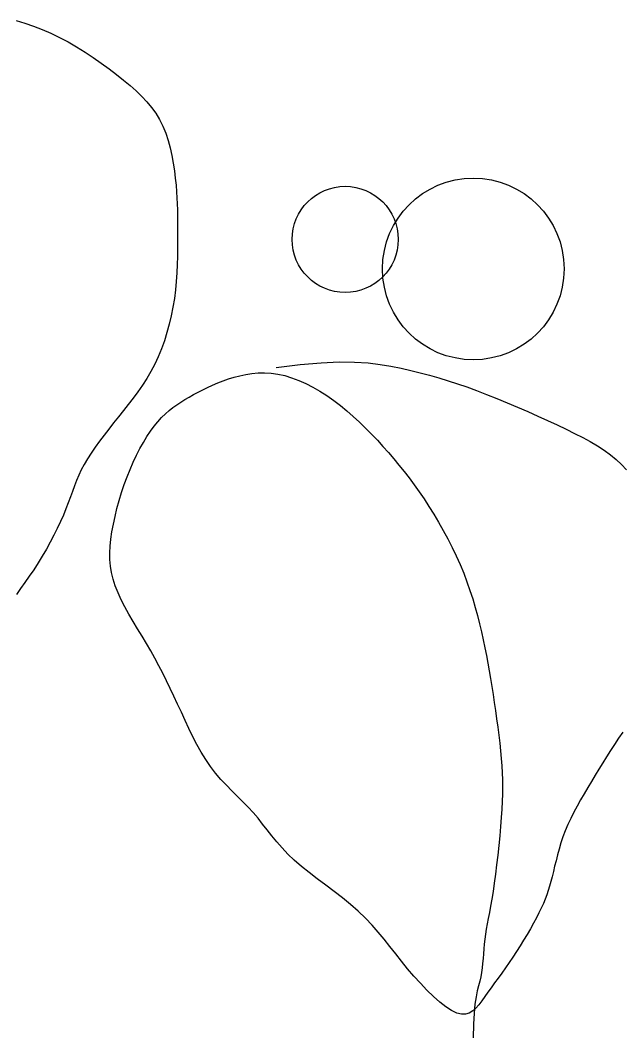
# Model space of a CAD drawing. Header units: millimetres. Extents: x 21129 to 2803301, y -510327 to 166837.
# Drawn here: x 261551 to 262274, y -114386 to -113164 of the extents above; entities that cross this region are included whole.
import ezdxf

# ---------------------------------------------------------------- set-up
doc = ezdxf.new("R2010")
doc.units = ezdxf.units.MM
doc.layers.add('....13_TNT_F_TREE', color=76, linetype='Continuous', transparency=0.5)

# ---------------------------------------------------------------- blocks, each defined once
blk = doc.blocks.new('mb-cay30')
for p, q in [((-85.83, 58.53), (-80.65, 56.83)), ((-80.65, 56.83), (-75.46, 55)), ((-75.46, 55), (-70.28, 52.99)), ((-70.28, 52.99), (-65.09, 50.78)), ((-65.09, 50.78), (-59.9, 48.32)), ((-59.9, 48.32), (-54.72, 45.6)), ((-54.72, 45.6), (-49.58, 42.65)), ((-49.58, 42.65), (-44.5, 39.51)), ((-44.5, 39.51), (-39.53, 36.23)), ((-39.53, 36.23), (-34.7, 32.86)), ((-34.7, 32.86), (-30.04, 29.44)), ((-30.04, 29.44), (-25.59, 26.03)), ((-25.59, 26.03), (-21.38, 22.66)), ((-21.38, 22.66), (-17.44, 19.37)), ((-17.44, 19.37), (-13.79, 16.12)), ((-13.79, 16.12), (-10.41, 12.87)), ((-10.41, 12.87), (-7.3, 9.58)), ((-7.3, 9.58), (-4.48, 6.2)), ((-4.48, 6.2), (-1.93, 2.67)), ((-1.93, 2.67), (0.34, -1.04)), ((0.34, -1.04), (2.33, -4.98)), ((2.33, -4.98), (4.04, -9.17)), ((4.04, -9.17), (5.51, -13.58)), ((5.51, -13.58), (6.74, -18.13)), ((6.74, -18.13), (7.76, -22.74)), ((7.76, -22.74), (8.6, -27.35)), ((8.6, -27.35), (9.27, -31.9)), ((9.27, -31.9), (9.81, -36.31)), ((9.81, -36.31), (10.23, -40.51)), ((10.23, -40.51), (10.56, -44.45)), ((10.56, -44.45), (10.8, -48.18)), ((10.8, -48.18), (10.98, -51.78)), ((10.98, -51.78), (11.09, -55.31)), ((11.09, -55.31), (11.17, -58.84)), ((11.17, -58.84), (11.2, -62.43)), ((11.2, -62.43), (11.22, -66.17)), ((11.22, -66.17), (11.22, -70.11)), ((11.22, -70.11), (11.21, -74.32)), ((11.19, -78.76), (11.11, -83.42)), ((11.21, -74.32), (11.19, -78.76)), ((11.11, -83.42), (10.97, -88.25)), ((10.97, -88.25), (10.74, -93.22)), ((10.74, -93.22), (10.38, -98.29)), ((9.89, -103.43), (9.24, -108.6)), ((10.38, -98.29), (9.89, -103.43)), ((9.24, -108.6), (8.41, -113.78)), ((8.41, -113.78), (7.39, -118.94)), ((7.39, -118.94), (6.19, -124.04)), ((6.19, -124.04), (4.8, -129.08)), ((3.22, -134.03), (1.46, -138.86)), ((4.8, -129.08), (3.22, -134.03)), ((1.46, -138.86), (-0.48, -143.55)), ((-0.48, -143.55), (-2.61, -148.08)), ((97.49, -147.15), (108.3, -146.7)), ((108.3, -146.7), (117.65, -146.79)), ((-4.92, -152.43), (-7.4, -156.63)), ((-2.61, -148.08), (-4.92, -152.43)), ((70.48, -150.06), (84.97, -148.24)), ((84.97, -148.24), (97.49, -147.15)), ((117.65, -146.79), (125.8, -147.31)), ((125.8, -147.31), (132.99, -148.18)), ((132.99, -148.18), (139.5, -149.29)), ((139.5, -149.29), (145.56, -150.55)), ((145.56, -150.55), (151.4, -151.87)), ((151.4, -151.87), (157.1, -153.26)), ((-7.4, -156.63), (-10.01, -160.68)), ((35.36, -159.35), (38.55, -158.12)), ((38.55, -158.12), (41.84, -156.96)), ((41.84, -156.96), (45.22, -155.91)), ((45.22, -155.91), (48.69, -154.98)), ((48.69, -154.98), (52.26, -154.21)), ((52.26, -154.21), (55.92, -153.63)), ((55.92, -153.63), (59.67, -153.29)), ((59.67, -153.29), (63.51, -153.22)), ((63.51, -153.22), (67.44, -153.44)), ((67.44, -153.44), (71.47, -154)), ((71.47, -154), (75.59, -154.93)), ((75.59, -154.93), (79.78, -156.19)), ((79.78, -156.19), (84.01, -157.79)), ((84.01, -157.79), (88.27, -159.68)), ((157.1, -153.26), (162.71, -154.72)), ((162.71, -154.72), (168.28, -156.29)), ((168.28, -156.29), (173.84, -157.97)), ((173.84, -157.97), (179.45, -159.78)), ((-12.74, -164.61), (-15.56, -168.46)), ((-10.01, -160.68), (-12.74, -164.61)), ((20.77, -166.34), (23.5, -164.88)), ((23.5, -164.88), (26.33, -163.43)), ((26.33, -163.43), (29.24, -162.02)), ((29.24, -162.02), (32.25, -160.66)), ((32.25, -160.66), (35.36, -159.35)), ((88.27, -159.68), (92.52, -161.85)), ((92.52, -161.85), (96.75, -164.27)), ((96.75, -164.27), (100.94, -166.93)), ((179.45, -159.78), (185.15, -161.74)), ((185.15, -161.74), (191, -163.87)), ((191, -163.87), (197.01, -166.18)), ((-15.56, -168.46), (-18.45, -172.23)), ((10.72, -172.42), (13.12, -170.83)), ((13.12, -170.83), (15.58, -169.31)), ((15.58, -169.31), (18.13, -167.82)), ((18.13, -167.82), (20.77, -166.34)), ((100.94, -166.93), (105.06, -169.79)), ((105.06, -169.79), (109.09, -172.84)), ((197.01, -166.18), (203.14, -168.64)), ((203.14, -168.64), (209.35, -171.21)), ((-21.38, -175.96), (-24.34, -179.66)), ((-18.45, -172.23), (-21.38, -175.96)), ((3.82, -177.95), (6.08, -175.95)), ((6.08, -175.95), (8.38, -174.11)), ((8.38, -174.11), (10.72, -172.42)), ((109.09, -172.84), (113.02, -176.06)), ((113.02, -176.06), (116.86, -179.41)), ((209.35, -171.21), (215.57, -173.87)), ((215.57, -173.87), (221.74, -176.57)), ((221.74, -176.57), (227.81, -179.28)), ((-27.3, -183.36), (-30.22, -187.05)), ((-24.34, -179.66), (-27.3, -183.36)), ((-2.86, -185.35), (-0.64, -182.63)), ((-0.64, -182.63), (1.59, -180.17)), ((1.59, -180.17), (3.82, -177.95)), ((116.86, -179.41), (120.62, -182.87)), ((120.62, -182.87), (124.27, -186.43)), ((227.81, -179.28), (233.71, -181.97)), ((233.71, -181.97), (239.4, -184.6)), ((-30.22, -187.05), (-33.08, -190.72)), ((-7.25, -191.59), (-5.07, -188.35)), ((-5.07, -188.35), (-2.86, -185.35)), ((124.27, -186.43), (127.84, -190.06)), ((239.4, -184.6), (244.81, -187.15)), ((244.81, -187.15), (249.95, -189.64)), ((-35.83, -194.35), (-38.44, -197.93)), ((-33.08, -190.72), (-35.83, -194.35)), ((-11.51, -198.81), (-9.4, -195.09)), ((-9.4, -195.09), (-7.25, -191.59)), ((127.84, -190.06), (131.31, -193.73)), ((131.31, -193.73), (134.69, -197.43)), ((249.95, -189.64), (254.82, -192.11)), ((254.82, -192.11), (259.4, -194.59)), ((259.4, -194.59), (263.71, -197.12)), ((-40.87, -201.45), (-43.1, -204.91)), ((-38.44, -197.93), (-40.87, -201.45)), ((-13.55, -202.75), (-11.51, -198.81)), ((134.69, -197.43), (137.98, -201.13)), ((137.98, -201.13), (141.19, -204.86)), ((263.71, -197.12), (267.73, -199.73)), ((267.73, -199.73), (271.48, -202.45)), ((-43.1, -204.91), (-45.09, -208.29)), ((-17.43, -211.25), (-15.53, -206.9)), ((-15.53, -206.9), (-13.55, -202.75)), ((141.19, -204.86), (144.33, -208.64)), ((271.48, -202.45), (274.96, -205.32)), ((274.96, -205.32), (278.15, -208.38)), ((-46.81, -211.58), (-48.31, -214.81)), ((-45.09, -208.29), (-46.81, -211.58)), ((-19.23, -215.77), (-17.43, -211.25)), ((144.33, -208.64), (147.41, -212.48)), ((147.41, -212.48), (150.44, -216.42)), ((278.15, -208.38), (281.08, -211.6)), ((-49.65, -218.02), (-50.89, -221.24)), ((-48.31, -214.81), (-49.65, -218.02)), ((-20.93, -220.44), (-19.23, -215.77)), ((150.44, -216.42), (153.44, -220.47)), ((-52.08, -224.51), (-53.28, -227.86)), ((-50.89, -221.24), (-52.08, -224.51)), ((-23.97, -230), (-22.52, -225.19)), ((-22.52, -225.19), (-20.93, -220.44)), ((153.44, -220.47), (156.42, -224.66)), ((156.42, -224.66), (159.39, -229.01)), ((-54.55, -231.32), (-55.95, -234.93)), ((-53.28, -227.86), (-54.55, -231.32)), ((-25.29, -234.8), (-23.97, -230)), ((159.39, -229.01), (162.35, -233.54)), ((-55.95, -234.93), (-57.52, -238.72)), ((-26.46, -239.56), (-25.29, -234.8)), ((162.35, -233.54), (165.28, -238.23)), ((165.28, -238.23), (168.17, -243.06)), ((-59.27, -242.66), (-61.18, -246.71)), ((-57.52, -238.72), (-59.27, -242.66)), ((-28.29, -248.75), (-27.46, -244.22)), ((-27.46, -244.22), (-26.46, -239.56)), ((168.17, -243.06), (170.99, -248.01)), ((-61.18, -246.71), (-63.24, -250.85)), ((-28.94, -253.11), (-28.29, -248.75)), ((170.99, -248.01), (173.72, -253.05)), ((-65.43, -255.03), (-67.76, -259.22)), ((-63.24, -250.85), (-65.43, -255.03)), ((-29.37, -257.31), (-28.94, -253.11)), ((173.72, -253.05), (176.33, -258.16)), ((-67.76, -259.22), (-70.2, -263.39)), ((-29.58, -261.4), (-29.37, -257.31)), ((-29.53, -265.41), (-29.58, -261.4)), ((176.33, -258.16), (178.81, -263.31)), ((-72.74, -267.5), (-75.37, -271.53)), ((-70.2, -263.39), (-72.74, -267.5)), ((-29.2, -269.37), (-29.53, -265.41)), ((178.81, -263.31), (181.12, -268.49)), ((181.12, -268.49), (183.25, -273.67)), ((-75.37, -271.53), (-78.04, -275.44)), ((-28.57, -273.32), (-29.2, -269.37)), ((-27.62, -277.29), (-28.57, -273.32)), ((183.25, -273.67), (185.21, -278.84)), ((-80.68, -279.25), (-83.24, -282.92)), ((-78.04, -275.44), (-80.68, -279.25)), ((-26.32, -281.32), (-27.62, -277.29)), ((185.21, -278.84), (187, -283.98)), ((-83.24, -282.92), (-85.66, -286.46)), ((-24.66, -285.44), (-26.32, -281.32)), ((-22.69, -289.63), (-24.66, -285.44)), ((187, -283.98), (188.65, -289.09)), ((-20.47, -293.9), (-22.69, -289.63)), ((188.65, -289.09), (190.16, -294.16)), ((-18.05, -298.22), (-20.47, -293.9)), ((-15.49, -302.59), (-18.05, -298.22)), ((190.16, -294.16), (191.54, -299.16)), ((191.54, -299.16), (192.8, -304.1)), ((-12.84, -307), (-15.49, -302.59)), ((192.8, -304.1), (193.96, -308.95)), ((-10.18, -311.42), (-12.84, -307)), ((-7.55, -315.86), (-10.18, -311.42)), ((193.96, -308.95), (195.03, -313.72)), ((-5, -320.31), (-7.55, -315.86)), ((195.03, -313.72), (196.01, -318.42)), ((-2.53, -324.76), (-5, -320.31)), ((196.01, -318.42), (196.93, -323.08)), ((196.93, -323.08), (197.79, -327.71)), ((-0.14, -329.24), (-2.53, -324.76)), ((2.2, -333.75), (-0.14, -329.24)), ((197.79, -327.71), (198.6, -332.34)), ((4.5, -338.31), (2.2, -333.75)), ((198.6, -332.34), (199.38, -336.99)), ((6.76, -342.93), (4.5, -338.31)), ((199.38, -336.99), (200.13, -341.69)), ((200.13, -341.69), (200.87, -346.46)), ((8.99, -347.61), (6.76, -342.93)), ((11.22, -352.38), (8.99, -347.61)), ((200.87, -346.46), (201.61, -351.31)), ((13.44, -357.23), (11.22, -352.38)), ((201.61, -351.31), (202.34, -356.22)), ((15.69, -362.13), (13.44, -357.23)), ((202.34, -356.22), (203.04, -361.15)), ((17.99, -367.02), (15.69, -362.13)), ((203.04, -361.15), (203.71, -366.07)), ((203.71, -366.07), (204.34, -370.95)), ((20.35, -371.87), (17.99, -367.02)), ((22.81, -376.63), (20.35, -371.87)), ((204.34, -370.95), (204.9, -375.74)), ((276.36, -372.86), (273.89, -376.56)), ((278.91, -369.16), (276.36, -372.86)), ((25.39, -381.25), (22.81, -376.63)), ((204.9, -375.74), (205.4, -380.42)), ((273.89, -376.56), (271.49, -380.26)), ((28.1, -385.68), (25.39, -381.25)), ((205.4, -380.42), (205.81, -384.95)), ((205.81, -384.95), (206.14, -389.31)), ((269.15, -383.96), (266.86, -387.66)), ((271.49, -380.26), (269.15, -383.96)), ((30.97, -389.88), (28.1, -385.68)), ((34.02, -393.82), (30.97, -389.88)), ((206.14, -389.31), (206.37, -393.55)), ((266.86, -387.66), (264.6, -391.36)), ((37.21, -397.53), (34.02, -393.82)), ((206.37, -393.55), (206.51, -397.75)), ((262.37, -395.07), (260.14, -398.77)), ((264.6, -391.36), (262.37, -395.07)), ((40.49, -401.06), (37.21, -397.53)), ((43.81, -404.44), (40.49, -401.06)), ((206.51, -397.75), (206.55, -401.97)), ((206.55, -401.97), (206.51, -406.29)), ((257.92, -402.47), (255.73, -406.17)), ((260.14, -398.77), (257.92, -402.47)), ((47.14, -407.73), (43.81, -404.44)), ((50.42, -410.98), (47.14, -407.73)), ((206.51, -406.29), (206.37, -410.76)), ((255.73, -406.17), (253.58, -409.87)), ((53.61, -414.23), (50.42, -410.98)), ((56.66, -417.52), (53.61, -414.23)), ((206.14, -415.47), (205.81, -420.48)), ((206.37, -410.76), (206.14, -415.47)), ((251.5, -413.57), (249.51, -417.27)), ((253.58, -409.87), (251.5, -413.57)), ((59.54, -420.89), (56.66, -417.52)), ((62.32, -424.35), (59.54, -420.89)), ((205.81, -420.48), (205.4, -425.83)), ((247.64, -420.97), (245.91, -424.67)), ((249.51, -417.27), (247.64, -420.97)), ((65.08, -427.88), (62.32, -424.35)), ((67.89, -431.46), (65.08, -427.88)), ((205.4, -425.83), (204.9, -431.44)), ((245.91, -424.67), (244.34, -428.37)), ((70.85, -435.09), (67.89, -431.46)), ((204.9, -431.44), (204.34, -437.22)), ((242.94, -432.07), (241.71, -435.75)), ((244.34, -428.37), (242.94, -432.07)), ((74.02, -438.75), (70.85, -435.09)), ((77.49, -442.44), (74.02, -438.75)), ((204.34, -437.22), (203.71, -443.06)), ((240.62, -439.37), (239.64, -442.93)), ((241.71, -435.75), (240.62, -439.37)), ((81.35, -446.14), (77.49, -442.44)), ((85.64, -449.84), (81.35, -446.14)), ((203.71, -443.06), (203.04, -448.84)), ((239.64, -442.93), (238.76, -446.4)), ((90.29, -453.56), (85.64, -449.84)), ((203.04, -448.84), (202.34, -454.48)), ((237.95, -449.75), (237.18, -452.96)), ((238.76, -446.4), (237.95, -449.75)), ((95.19, -457.29), (90.29, -453.56)), ((100.24, -461.07), (95.19, -457.29)), ((202.34, -454.48), (201.61, -459.87)), ((236.43, -456.01), (235.69, -458.89)), ((237.18, -452.96), (236.43, -456.01)), ((105.34, -464.89), (100.24, -461.07)), ((201.61, -459.87), (200.87, -464.89)), ((234.11, -464.27), (233.22, -466.87)), ((234.92, -461.62), (234.11, -464.27)), ((235.69, -458.89), (234.92, -461.62)), ((110.38, -468.76), (105.34, -464.89)), ((115.26, -472.71), (110.38, -468.76)), ((200.13, -469.48), (199.41, -473.67)), ((200.87, -464.89), (200.13, -469.48)), ((232.25, -469.46), (231.16, -472.11)), ((233.22, -466.87), (232.25, -469.46)), ((119.87, -476.73), (115.26, -472.71)), ((124.15, -480.85), (119.87, -476.73)), ((199.41, -473.67), (198.7, -477.5)), ((229.92, -474.85), (228.53, -477.72)), ((231.16, -472.11), (229.92, -474.85)), ((128.12, -485.05), (124.15, -480.85)), ((198.03, -481.05), (197.41, -484.37)), ((198.7, -477.5), (198.03, -481.05)), ((226.96, -480.77), (225.23, -483.97)), ((228.53, -477.72), (226.96, -480.77)), ((131.86, -489.31), (128.12, -485.05)), ((196.84, -487.51), (196.35, -490.54)), ((197.41, -484.37), (196.84, -487.51)), ((223.36, -487.28), (221.37, -490.68)), ((225.23, -483.97), (223.36, -487.28)), ((135.43, -493.64), (131.86, -489.31)), ((138.92, -498.01), (135.43, -493.64)), ((195.93, -493.51), (195.61, -496.47)), ((196.35, -490.54), (195.93, -493.51)), ((219.29, -494.12), (217.14, -497.57)), ((221.37, -490.68), (219.29, -494.12)), ((142.38, -502.41), (138.92, -498.01)), ((195.34, -499.42), (195.11, -502.34)), ((195.61, -496.47), (195.34, -499.42)), ((214.95, -501), (212.73, -504.37)), ((217.14, -497.57), (214.95, -501)), ((145.88, -506.84), (142.38, -502.41)), ((149.51, -511.28), (145.88, -506.84)), ((194.88, -505.23), (194.64, -508.08)), ((195.11, -502.34), (194.88, -505.23)), ((212.73, -504.37), (210.51, -507.65)), ((153.29, -515.7), (149.51, -511.28)), ((194.34, -510.86), (193.96, -513.58)), ((194.64, -508.08), (194.34, -510.86)), ((208.3, -510.85), (206.11, -513.95)), ((210.51, -507.65), (208.3, -510.85)), ((157.19, -520.02), (153.29, -515.7)), ((192.85, -518.79), (192.15, -521.5)), ((193.46, -516.21), (192.85, -518.79)), ((193.96, -513.58), (193.46, -516.21)), ((203.96, -516.95), (201.86, -519.87)), ((206.11, -513.95), (203.96, -516.95)), ((161.14, -524.13), (157.19, -520.02)), ((165.07, -527.93), (161.14, -524.13)), ((191.41, -524.56), (190.69, -528.18)), ((192.15, -521.5), (191.41, -524.56)), ((197.83, -525.42), (195.93, -528.06)), ((199.81, -522.69), (197.83, -525.42)), ((201.86, -519.87), (199.81, -522.69)), ((168.9, -531.32), (165.07, -527.93)), ((172.57, -534.18), (168.9, -531.32)), ((190.69, -528.18), (190.04, -532.59)), ((194.12, -530.59), (192.34, -532.93)), ((195.93, -528.06), (194.12, -530.59)), ((176, -536.42), (172.57, -534.18)), ((179.14, -537.93), (176, -536.42)), ((188.65, -536.69), (186.63, -537.93)), ((190.53, -535), (188.65, -536.69)), ((190.04, -532.59), (189.51, -538)), ((192.34, -532.93), (190.53, -535)), ((181.93, -538.63), (179.14, -537.93)), ((184.4, -538.6), (181.93, -538.63)), ((186.63, -537.93), (184.4, -538.6)), ((189.51, -538), (189.15, -544.64)), ((189.15, -544.64), (189.02, -552.73))]:
    blk.add_line(p, q)
for centre, radius in [((189.02, -90.84), 54.61), ((111.97, -73.07), 31.89)]:
    blk.add_circle(centre, radius)

msp = doc.modelspace()

# ---------------------------------------------------------------- block references
at = {"layer": '....13_TNT_F_TREE', "xscale": 2, "yscale": 2, "zscale": 2}
msp.add_blockref('mb-cay30', (261717.6, -113280.6), dxfattribs=at)

doc.saveas('drawing.dxf')
